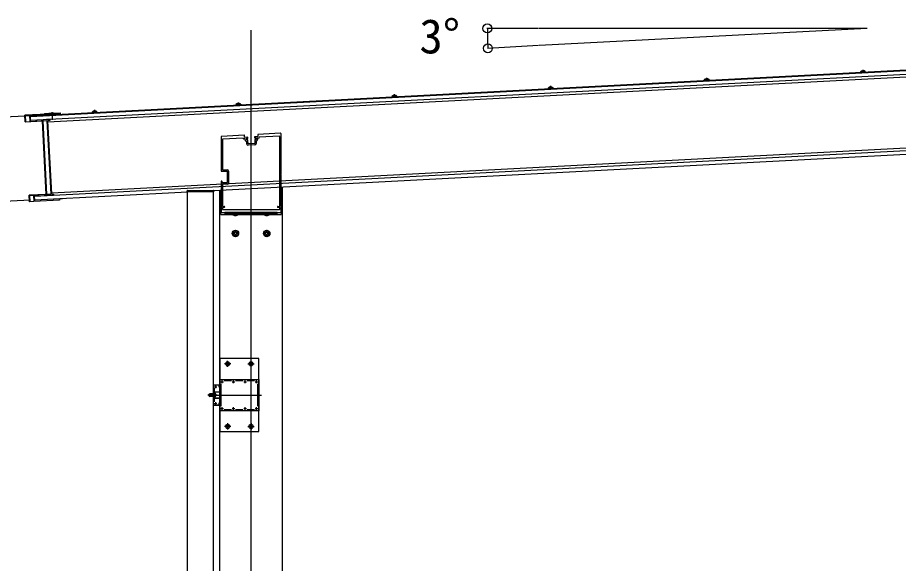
# Model space of a CAD drawing. Units: millimetres, scale not verified. Extents: x -6125 to 6125, y -9097 to 9042.
# Drawn here: x 1840 to 3530, y 5687 to 6733 of the extents above; entities that cross this region are included whole.
import ezdxf
from ezdxf.enums import TextEntityAlignment as Align

# ---------------------------------------------------------------- set-up
doc = ezdxf.new("R2010")
doc.units = ezdxf.units.MM
doc.header["$LTSCALE"] = 50
for name, color, linetype in [('0-3_YKK_11', 7, 'Continuous'), ('0-4_YKK_12', 2, 'Continuous'), ('0-5_YKK_A1', 4, 'Continuous'), ('0-6_YKK_D', 6, 'Continuous')]:
    doc.layers.add(name, color=color, linetype=linetype)
doc.styles.add('ＭＳ ゴシック', font='')
doc.styles.get('ＭＳ ゴシック').set_extended_font_data('MS Gothic')

msp = doc.modelspace()

# ---------------------------------------------------------------- linework, layer by layer
at = {"layer": '0-3_YKK_11'}
for p, q in [((2230.3, 6034.81), (2235.3, 6034.81)), ((2232.8, 6032.31), (2232.8, 6037.31)), ((2236.77, 6037.31), (2250.82, 6037.31)), ((2252.3, 6034.81), (2257.3, 6034.81)), ((2254.8, 6032.31), (2254.8, 6037.31)), ((2258.77, 6037.31), (2272.82, 6037.31)), ((2274.3, 6034.81), (2279.3, 6034.81)), ((2276.8, 6032.31), (2276.8, 6037.31)), ((2280.77, 6037.31), (2294.82, 6037.31)), ((2296.3, 6034.81), (2301.3, 6034.81)), ((2298.8, 6032.31), (2298.8, 6037.31)), ((2217.8, 6025.31), (2222.8, 6025.31)), ((2220.3, 6027.81), (2220.3, 6022.81)), ((2230.8, 5988), (2230.8, 6030.62)), ((2300.8, 6030.62), (2300.8, 5988)), ((2217.8, 5993.31), (2222.8, 5993.31)), ((2220.3, 5995.81), (2220.3, 5990.81)), ((2230.3, 5983.81), (2235.3, 5983.81)), ((2232.8, 5981.31), (2232.8, 5986.31)), ((2252.3, 5983.81), (2257.3, 5983.81)), ((2254.8, 5981.31), (2254.8, 5986.31)), ((2274.3, 5983.81), (2279.3, 5983.81)), ((2276.8, 5981.31), (2276.8, 5986.31)), ((2296.3, 5983.81), (2301.3, 5983.81)), ((2298.8, 5981.31), (2298.8, 5986.31)), ((2250.82, 5981.31), (2236.77, 5981.31)), ((2272.82, 5981.31), (2258.77, 5981.31)), ((2294.82, 5981.31), (2280.77, 5981.31))]:
    msp.add_line(p, q, dxfattribs=at)
msp.add_lwpolyline([(2228.3, 6039.31), (2303.3, 6039.31), (2303.3, 5979.31), (2228.3, 5979.31)], close=True, dxfattribs=at)
for points in [[(2223.11, 5990.41), (2227.3, 5990.41), (2227.3, 5994.31), (2228.3, 5994.31), (2228.3, 5989.31), (2218.3, 5989.31), (2216.3, 5991.31), (2216.3, 6027.31), (2218.3, 6029.31), (2228.3, 6029.31), (2228.3, 6024.31), (2227.3, 6024.31), (2227.3, 6028.21), (2223.11, 6028.21)], [(2217.4, 6022.49), (2217.4, 6015.91), (2228, 6015.91), (2228, 6014.81), (2217.8, 6014.81), (2217.8, 6009.77), (2217.68, 6009.58), (2217.68, 6009.03), (2217.8, 6008.85), (2217.8, 6003.81), (2228, 6003.81), (2228, 6002.71), (2217.4, 6002.71), (2217.4, 5996.12)]]:
    msp.add_lwpolyline(points, dxfattribs=at)
at = {"layer": '0-4_YKK_12'}
for p, q in [((2288.3, 3154.31), (2288.3, 6708.91)), ((2249.3, 6069.31), (2237.3, 6069.31)), ((2243.3, 6063.31), (2243.3, 6075.31)), ((2282.3, 6069.31), (2294.3, 6069.31)), ((2288.3, 6063.31), (2288.3, 6075.31)), ((2223.3, 6009.31), (2205.3, 6009.31)), ((2211.3, 6009.31), (2308.3, 6009.31)), ((2249.3, 5949.31), (2237.3, 5949.31)), ((2243.3, 5955.31), (2243.3, 5943.31)), ((2282.3, 5949.31), (2294.3, 5949.31)), ((2288.3, 5955.31), (2288.3, 5943.31))]:
    msp.add_line(p, q, dxfattribs=at)
at = {"layer": '0-5_YKK_A1'}
for p, q in [((3470.46, 6712.2), (2841.03, 6679.22)), ((3470.46, 6712.2), (2841.03, 6712.2)), ((1865.05, 6543.19), (4073.82, 6658.95)), ((1901.48, 6546.6), (4073.82, 6660.45)), ((1865.42, 6536.2), (4073.82, 6651.94)), ((1898.63, 6532.94), (4073.82, 6646.93)), ((3466.91, 6629.36), (3457.53, 6628.87)), ((3457.53, 6628.87), (3457.58, 6627.86)), ((3457.58, 6627.86), (3466.97, 6628.35)), ((3462.02, 6632.95), (3462.27, 6628.1)), ((3466.91, 6629.36), (3466.97, 6628.35)), ((3167.31, 6613.96), (3157.92, 6613.46)), ((3157.92, 6613.46), (3157.97, 6612.45)), ((3157.97, 6612.45), (3167.36, 6612.95)), ((3162.41, 6617.55), (3162.67, 6612.7)), ((3167.31, 6613.96), (3167.36, 6612.95)), ((2867.72, 6598.25), (2858.33, 6597.76)), ((2858.33, 6597.76), (2858.39, 6596.75)), ((2858.39, 6596.75), (2867.77, 6597.24)), ((2862.83, 6601.85), (2863.08, 6597)), ((2867.72, 6598.25), (2867.77, 6597.24)), ((2568.13, 6582.55), (2558.74, 6582.06)), ((2558.74, 6582.06), (2558.8, 6581.05)), ((2558.8, 6581.05), (2568.18, 6581.54)), ((2563.24, 6586.15), (2563.49, 6581.3)), ((2568.13, 6582.55), (2568.18, 6581.54)), ((2268.54, 6566.85), (2259.16, 6566.36)), ((2259.16, 6566.36), (2259.21, 6565.35)), ((2259.21, 6565.35), (2268.6, 6565.84)), ((2263.65, 6570.45), (2263.9, 6565.6)), ((2268.54, 6566.85), (2268.6, 6565.84)), ((1883.46, 6547.16), (1854.48, 6545.64)), ((1854.48, 6545.64), (1855.01, 6545.51)), ((1855.01, 6545.51), (1862.97, 6545.79)), ((1862.97, 6545.79), (1900.42, 6547.75)), ((1862.97, 6545.79), (1863.6, 6533.9)), ((1865.43, 6535.94), (1865.04, 6543.45)), ((1865.32, 6543.77), (1901.53, 6545.67)), ((1891.94, 6547.46), (1883.46, 6547.16)), ((1891.86, 6549.1), (1900.33, 6549.55)), ((1891.86, 6549.1), (1891.94, 6547.46)), ((1900.42, 6547.75), (1891.94, 6547.46)), ((1895.59, 6545.3), (1901.53, 6545.66)), ((1900.33, 6549.55), (1905.57, 6549.78)), ((1900.33, 6549.55), (1900.42, 6547.75)), ((1901.46, 6547.1), (1901.77, 6547.12)), ((1901.46, 6547.1), (1901.53, 6545.67)), ((1901.53, 6545.67), (1901.53, 6545.66)), ((1911.13, 6548.12), (1901.75, 6547.63)), ((1901.75, 6547.63), (1901.8, 6546.62)), ((1911.19, 6547.11), (1901.8, 6546.62)), ((1906.24, 6551.72), (1907, 6537.24)), ((1911.13, 6548.12), (1911.19, 6547.11)), ((1911.16, 6547.61), (1921.08, 6548.13)), ((1912.46, 6547.68), (1912.48, 6547.18)), ((1921.08, 6548.13), (1921.11, 6547.63)), ((1992.62, 6552.39), (1983.23, 6551.9)), ((1983.23, 6551.9), (1983.29, 6550.89)), ((1983.29, 6550.89), (1992.67, 6551.38)), ((1987.73, 6555.99), (1987.98, 6551.14)), ((1992.62, 6552.39), (1992.67, 6551.38)), ((1855.14, 6533.16), (1888.09, 6534.89)), ((1855.65, 6533.34), (1863.6, 6533.9)), ((1863.6, 6533.9), (1896.55, 6535.63)), ((1901.96, 6537.55), (1865.75, 6535.66)), ((1888.6, 6535.07), (1888.09, 6534.89)), ((1895.47, 6394.08), (1888.09, 6534.89)), ((1888.6, 6535.07), (1896.55, 6535.63)), ((1888.6, 6535.07), (1896, 6393.95)), ((1901.96, 6537.56), (1896.01, 6537.3)), ((1896.55, 6535.63), (1903.96, 6394.23)), ((1905.87, 6394.86), (1898.52, 6535.19)), ((1901.96, 6537.55), (1901.96, 6537.56)), ((1905.75, 6397.12), (4073.82, 6510.75)), ((2275.21, 6507.61), (2231.74, 6505.33)), ((2275.73, 6503.43), (2275.53, 6507.33)), ((2301.09, 6508.67), (2301.3, 6504.77)), ((2344.74, 6511.25), (2301.38, 6508.98)), ((2345.8, 6433.27), (2345.8, 6510.26)), ((1873.06, 6390.4), (4073.82, 6505.74)), ((2216.57, 6401.39), (4073.82, 6498.73)), ((2230.8, 6504.33), (2230.8, 6438.61)), ((2233.3, 6499.23), (2233.3, 6441.11)), ((2273.02, 6501.79), (2233.77, 6499.73)), ((2273.34, 6501.3), (2273.33, 6501.5)), ((2276.38, 6500.66), (2274.18, 6500.55)), ((2281.74, 6503.45), (2276.05, 6503.15)), ((2276.81, 6498.18), (2276.7, 6500.38)), ((2279.29, 6498.61), (2279.17, 6501.01)), ((2279.64, 6495.83), (2279.44, 6495.81)), ((2279.45, 6501.32), (2281.85, 6501.45)), ((2281.3, 6498.42), (2279.61, 6498.33)), ((2280.2, 6490.85), (2279.95, 6495.54)), ((2282.13, 6501.76), (2282.06, 6503.16)), ((2282.68, 6491.28), (2282.36, 6497.47)), ((2295.38, 6491.64), (2282.99, 6490.99)), ((2295.04, 6503.84), (2295.11, 6502.44)), ((2301.02, 6504.46), (2295.32, 6504.16)), ((2295.34, 6498.15), (2295.66, 6491.96)), ((2295.43, 6502.16), (2297.82, 6502.29)), ((2297.98, 6499.29), (2296.28, 6499.2)), ((2297.93, 6496.48), (2298.17, 6491.79)), ((2298.14, 6502), (2298.27, 6499.61)), ((2298.41, 6496.81), (2298.21, 6496.8)), ((2300.66, 6501.63), (2300.78, 6499.44)), ((2303.14, 6502.06), (2300.95, 6501.95)), ((2303.89, 6503.1), (2303.9, 6502.9)), ((2342.77, 6505.44), (2304.17, 6503.42)), ((2343.3, 6371.41), (2343.3, 6504.94)), ((2295.81, 6489.16), (2282.83, 6488.48)), ((2233.6, 6440.81), (2243.3, 6440.81)), ((2231.1, 6438.31), (2242.5, 6438.31)), ((2242.8, 6438.01), (2242.8, 6429.77)), ((2242.8, 6428.85), (2242.8, 6416.61)), ((2245.3, 6438.81), (2245.3, 6415.81)), ((2345.8, 6359.81), (2345.8, 6432.35)), ((2230.8, 6418.81), (2230.8, 6359.81)), ((2232.5, 6419.11), (2231.1, 6419.11)), ((2232.8, 6416.61), (2232.8, 6418.81)), ((2242.5, 6416.31), (2233.1, 6416.31)), ((2233.3, 6413.51), (2233.3, 6371.41)), ((2243.3, 6413.81), (2233.6, 6413.81)), ((2346.1, 6408.18), (2346.1, 6355.31)), ((2348.3, 6408.3), (2348.3, 4624.31)), ((2348.3, 6408.3), (2348.3, 4624.31)), ((1895.47, 6394.08), (1862.52, 6392.35)), ((1863.04, 6392.22), (1862.52, 6392.35)), ((1873.44, 6383.21), (1873.05, 6390.66)), ((1873.33, 6390.98), (1909.54, 6392.88)), ((1873.43, 6383.41), (2166.3, 6398.76)), ((1896, 6393.95), (1895.47, 6394.08)), ((1903.6, 6392.51), (1909.54, 6392.87)), ((1909.54, 6392.88), (1909.54, 6392.87)), ((2165.84, 6399.31), (2165.92, 6400.86)), ((2165.84, 6399.31), (2166.84, 6399.31)), ((2166.3, 4642.31), (2166.3, 6399.31)), ((2166.3, 6399.31), (2216.3, 6399.31)), ((2166.84, 6399.31), (2215.84, 6399.31)), ((2166.92, 6401.81), (2215.76, 6401.81)), ((2215.84, 6399.31), (2216.84, 6399.31)), ((2216.3, 4642.31), (2216.3, 6399.31)), ((2216.76, 6400.86), (2216.84, 6399.31)), ((2228.3, 5051.81), (2228.3, 6402.01)), ((2228.3, 5051.81), (2228.3, 6402.01)), ((2230.5, 6355.31), (2230.5, 6402.12)), ((1920.58, 6382.88), (1871.65, 6380.31)), ((1920.45, 6385.38), (1873.75, 6382.93)), ((1905.38, 6384.89), (1905.37, 6385.09)), ((1905.38, 6384.89), (1905.4, 6384.59)), ((1910.95, 6385.38), (1910.98, 6384.88)), ((1913.77, 6385.53), (1913.8, 6385.03)), ((1914.8, 6385.08), (1914.77, 6385.58)), ((1917.94, 6385.74), (1926.41, 6386.2)), ((1920.45, 6385.38), (1920.58, 6382.88)), ((2230.5, 6355.31), (2252.92, 6355.31)), ((2231.3, 6359.31), (2345.3, 6359.31)), ((2233.3, 6368.81), (2233.3, 6365.61)), ((2233.6, 6371.11), (2236.8, 6371.11)), ((2236.8, 6369.11), (2233.6, 6369.11)), ((2233.6, 6365.31), (2343, 6365.31)), ((2238.3, 6359.31), (2238.3, 6355.31)), ((2338.3, 6359.31), (2238.3, 6359.31)), ((2338.3, 6356.31), (2238.3, 6356.31)), ((2252.4, 6355.8), (2252.4, 6356.31)), ((2252.4, 6356.31), (2264.2, 6356.31)), ((2263.68, 6355.31), (2312.92, 6355.31)), ((2312.4, 6355.8), (2312.4, 6356.31)), ((2312.4, 6356.31), (2324.2, 6356.31)), ((2323.68, 6355.31), (2346.1, 6355.31)), ((2338.3, 6355.31), (2338.3, 6359.31)), ((2339.8, 6371.11), (2343, 6371.11)), ((2343, 6369.11), (2339.8, 6369.11)), ((2343.3, 6365.61), (2343.3, 6368.81)), ((2256.02, 6320.07), (2255.3, 6320.07)), ((2260.58, 6318.55), (2261.3, 6318.55)), ((2316.02, 6320.07), (2315.3, 6320.07)), ((2320.58, 6318.55), (2321.3, 6318.55)), ((2241.95, 6068.86), (2241.05, 6068.86)), ((2244.65, 6069.76), (2245.55, 6069.76)), ((2286.95, 6069.76), (2286.05, 6069.76)), ((2289.65, 6068.86), (2290.55, 6068.86)), ((2207.8, 6011.01), (2209.5, 6011.81)), ((2207.8, 6007.61), (2207.8, 6011.01)), ((2207.8, 6007.61), (2209.5, 6006.81)), ((2209.5, 6006.81), (2209.5, 6011.81)), ((2217.8, 6004.01), (2217.8, 6014.61)), ((2218.31, 6004.01), (2217.8, 6004.01)), ((2241.95, 5949.76), (2241.05, 5949.76)), ((2289.65, 5949.76), (2290.55, 5949.76)), ((2244.65, 5948.86), (2245.55, 5948.86)), ((2286.95, 5948.86), (2286.05, 5948.86))]:
    msp.add_line(p, q, dxfattribs=at)
for points in [[(3459.99, 6630.62), (3461.1, 6628.62), (3462.21, 6628.1)], [(3464.28, 6630.85), (3463.39, 6628.74), (3462.33, 6628.11)], [(3160.38, 6615.22), (3161.49, 6613.21), (3162.61, 6612.7)], [(3164.68, 6615.45), (3163.78, 6613.33), (3162.73, 6612.7)], [(2860.79, 6599.52), (2861.91, 6597.51), (2863.02, 6597)], [(2865.09, 6599.74), (2864.19, 6597.63), (2863.14, 6597)], [(2561.21, 6583.82), (2562.32, 6581.81), (2563.43, 6581.29)], [(2565.5, 6584.04), (2564.6, 6581.93), (2563.55, 6581.3)], [(2261.62, 6568.12), (2262.73, 6566.11), (2263.84, 6565.59)], [(2265.91, 6568.34), (2265.02, 6566.23), (2263.96, 6565.6)], [(1855.01, 6545.51), (1855.65, 6533.34), (1855.14, 6533.16), (1854.48, 6545.64)], [(1904.21, 6549.39), (1905.32, 6547.38), (1906.49, 6546.83)], [(1908.5, 6549.61), (1907.61, 6547.5), (1906.49, 6546.83)], [(1907.22, 6549.85), (1921.81, 6550.49), (1921.96, 6547.68)], [(1985.7, 6553.66), (1986.81, 6551.65), (1987.92, 6551.13)], [(1989.99, 6553.88), (1989.09, 6551.77), (1988.04, 6551.14)], [(1901.96, 6537.55), (1902.06, 6535.71), (1898.8, 6535.51)], [(1863.04, 6392.22), (1863.69, 6379.9), (1863.17, 6379.87), (1862.52, 6392.35)], [(1863.04, 6392.22), (1871.01, 6392.5), (1871.65, 6380.31), (1863.69, 6379.9)], [(1896, 6393.95), (1903.96, 6394.23), (1871.01, 6392.5)], [(1906.18, 6394.58), (1909.44, 6394.72), (1909.54, 6392.88)], [(2252.4, 6355.8), (2264.2, 6355.8), (2264.2, 6356.31)], [(2255.8, 6353.7), (2257.15, 6356.48), (2258.3, 6357.08)], [(2260.8, 6353.7), (2259.44, 6356.48), (2258.3, 6357.08)], [(2312.4, 6355.8), (2324.2, 6355.8), (2324.2, 6356.31)], [(2315.8, 6353.7), (2317.15, 6356.48), (2318.3, 6357.08)], [(2320.8, 6353.7), (2319.44, 6356.48), (2318.3, 6357.08)], [(2259.06, 6321.59), (2259.06, 6322.31), (2257.54, 6322.31), (2257.54, 6321.59)], [(2319.06, 6321.59), (2319.06, 6322.31), (2317.54, 6322.31), (2317.54, 6321.59)], [(2255.3, 6320.07), (2255.3, 6318.55), (2256.02, 6318.55)], [(2257.54, 6317.03), (2257.54, 6316.31), (2259.06, 6316.31), (2259.06, 6317.03)], [(2261.3, 6318.55), (2261.3, 6320.07), (2260.58, 6320.07)], [(2315.3, 6320.07), (2315.3, 6318.55), (2316.02, 6318.55)], [(2317.54, 6317.03), (2317.54, 6316.31), (2319.06, 6316.31), (2319.06, 6317.03)], [(2321.3, 6318.55), (2321.3, 6320.07), (2320.58, 6320.07)], [(2241.05, 6068.86), (2241.05, 6069.76), (2241.95, 6069.76)], [(2242.85, 6070.66), (2242.85, 6071.56), (2243.75, 6071.56), (2243.75, 6070.66)], [(2243.75, 6067.96), (2243.75, 6067.06), (2242.85, 6067.06), (2242.85, 6067.96)], [(2245.55, 6069.76), (2245.55, 6068.86), (2244.65, 6068.86)], [(2286.05, 6069.76), (2286.05, 6068.86), (2286.95, 6068.86)], [(2288.75, 6070.66), (2288.75, 6071.56), (2287.85, 6071.56), (2287.85, 6070.66)], [(2287.85, 6067.96), (2287.85, 6067.06), (2288.75, 6067.06), (2288.75, 6067.96)], [(2290.55, 6068.86), (2290.55, 6069.76), (2289.65, 6069.76)], [(2217.8, 6011.15), (2214.3, 6011.15), (2208.11, 6011.15)], [(2217.8, 6007.46), (2214.3, 6007.46), (2208.11, 6007.46)], [(2217.8, 6011.81), (2214.3, 6011.81), (2209.5, 6011.81)], [(2217.8, 6006.81), (2214.3, 6006.81), (2209.5, 6006.81)], [(2220.36, 6011.71), (2217.79, 6010.45), (2217.18, 6009.31)], [(2220.36, 6006.91), (2217.79, 6008.16), (2217.18, 6009.31)], [(2218.31, 6004.01), (2218.31, 6014.61), (2217.8, 6014.61)], [(2241.05, 5949.76), (2241.05, 5948.86), (2241.95, 5948.86)], [(2243.75, 5950.66), (2243.75, 5951.56), (2242.85, 5951.56), (2242.85, 5950.66)], [(2245.55, 5948.86), (2245.55, 5949.76), (2244.65, 5949.76)], [(2286.05, 5948.86), (2286.05, 5949.76), (2286.95, 5949.76)], [(2287.85, 5950.66), (2287.85, 5951.56), (2288.75, 5951.56), (2288.75, 5950.66)], [(2290.55, 5949.76), (2290.55, 5948.86), (2289.65, 5948.86)], [(2242.85, 5947.96), (2242.85, 5947.06), (2243.75, 5947.06), (2243.75, 5947.96)], [(2288.75, 5947.96), (2288.75, 5947.06), (2287.85, 5947.06), (2287.85, 5947.96)]]:
    msp.add_lwpolyline(points, dxfattribs=at)
for points in [[(2258.3, 6325.08), (2253.3, 6322.2), (2253.3, 6316.42), (2258.3, 6313.54), (2263.3, 6316.42), (2263.3, 6322.2)], [(2318.3, 6325.08), (2313.3, 6322.2), (2313.3, 6316.42), (2318.3, 6313.54), (2323.3, 6316.42), (2323.3, 6322.2)], [(2303.5, 5939.31), (2303.5, 6079.31), (2228.1, 6079.31), (2228.1, 5939.31)]]:
    msp.add_lwpolyline(points, close=True, dxfattribs=at)
for centre, radius in [((2258.3, 6319.31), 6.25), ((2258.3, 6319.31), 5), ((2318.3, 6319.31), 6.25), ((2318.3, 6319.31), 5), ((2243.3, 6069.31), 4), ((2288.3, 6069.31), 4), ((2243.3, 5949.31), 4), ((2288.3, 5949.31), 4)]:
    msp.add_circle(centre, radius, dxfattribs=at)
for centre, radius, start, end in [((3462.46, 6624.56), 6.55, 47.13049, 138.8696), ((3162.85, 6609.16), 6.55, 47.13049, 138.8696), ((2863.27, 6593.46), 6.55, 47.13049, 138.8696), ((2563.68, 6577.75), 6.55, 47.13049, 138.8696), ((2264.09, 6562.05), 6.55, 47.13049, 138.8696), ((1906.68, 6543.32), 6.55, 47.13049, 138.8696), ((1988.17, 6547.59), 6.55, 47.13049, 138.8696), ((2275.23, 6507.31), 0.3, 3, 93), ((2301.39, 6508.68), 0.3, 93, 183), ((2344.8, 6510.26), 1, 0, 93), ((2231.8, 6504.33), 1, 93, 180), ((2233.8, 6499.23), 0.5, 93, 180), ((2273.03, 6501.49), 0.3, 3, 93), ((2274.14, 6501.35), 0.8, 183, 273), ((2276.03, 6503.45), 0.3, 183, 273), ((2276.4, 6500.36), 0.3, 3, 93), ((2279.31, 6498.31), 2.5, 183, 273), ((2279.47, 6501.02), 0.3, 93, 183), ((2279.59, 6498.63), 0.3, 183, 273), ((2279.65, 6495.53), 0.3, 3, 93), ((2282.7, 6490.98), 2.5, 183, 273), ((2281.36, 6497.42), 1, 3, 93), ((2281.76, 6503.15), 0.3, 3, 93), ((2281.83, 6501.75), 0.3, 273, 3), ((2282.98, 6491.29), 0.3, 183, 273), ((2295.34, 6503.86), 0.3, 93, 183), ((2295.41, 6502.46), 0.3, 183, 273), ((2296.34, 6498.2), 1, 93, 183), ((2295.36, 6491.94), 0.3, 273, 3), ((2295.68, 6491.66), 2.5, 273, 3), ((2297.84, 6501.99), 0.3, 3, 93), ((2298.23, 6496.5), 0.3, 93, 183), ((2297.97, 6499.59), 0.3, 273, 3), ((2298.28, 6499.31), 2.5, 273, 3), ((2300.96, 6501.65), 0.3, 93, 183), ((2301, 6504.76), 0.3, 273, 3), ((2303.1, 6502.86), 0.8, 273, 3), ((2304.19, 6503.12), 0.3, 93, 183), ((2342.8, 6504.94), 0.5, 0, 93), ((2233.6, 6441.11), 0.3, 180, 270), ((2243.3, 6438.81), 2, 0, 90), ((2231.1, 6438.61), 0.3, 180, 270), ((2242.5, 6438.01), 0.3, 360, 90), ((2243, 6429.77), 0.2, 180, 246.42182), ((2243, 6428.85), 0.2, 113.57818, 180), ((2242.8, 6429.31), 0.3, 293.57818, 66.42182), ((2345.8, 6432.81), 0.3, 113.57818, 246.42182), ((2345.6, 6433.27), 0.2, 293.57818, 0), ((2345.6, 6432.35), 0.2, 360, 66.42182), ((2231.1, 6418.81), 0.3, 90, 180), ((2232.5, 6418.81), 0.3, 360, 90), ((2233.1, 6416.61), 0.3, 180, 270), ((2233.6, 6413.51), 0.3, 90, 180), ((2242.5, 6416.61), 0.3, 270, 0), ((2243.3, 6415.81), 2, 270, 0), ((2166.92, 6400.81), 1, 90, 177), ((2215.76, 6400.81), 1, 3, 90), ((2231.3, 6359.81), 0.5, 180, 270), ((2233.6, 6371.41), 0.3, 180, 270), ((2233.6, 6368.81), 0.3, 90, 180), ((2233.6, 6365.61), 0.3, 180, 270), ((2236.8, 6370.11), 1, 270, 90), ((2258.3, 6361.54), 8.23, 224.2189, 315.7811), ((2318.3, 6361.54), 8.23, 224.2189, 315.7811), ((2339.8, 6370.11), 1, 90, 270), ((2343, 6371.41), 0.3, 270, 0), ((2343, 6368.81), 0.3, 360, 90), ((2343, 6365.61), 0.3, 270, 0), ((2345.3, 6359.81), 0.5, 270, 0), ((2258.3, 6319.31), 5.58, 153.74848, 206.25152), ((2258.3, 6319.31), 5.58, 93.74848, 146.25152), ((2256.02, 6321.59), 1.52, 270, 0), ((2258.3, 6319.31), 5.58, 33.74848, 86.25152), ((2260.58, 6321.59), 1.52, 180, 270), ((2258.3, 6319.31), 5.58, 333.74848, 26.25152), ((2318.3, 6319.31), 5.58, 153.74848, 206.25152), ((2318.3, 6319.31), 5.58, 93.74848, 146.25152), ((2316.02, 6321.59), 1.52, 270, 0), ((2318.3, 6319.31), 5.58, 33.74848, 86.25152), ((2320.58, 6321.59), 1.52, 180, 270), ((2318.3, 6319.31), 5.58, 333.74848, 26.25152), ((2258.3, 6319.31), 5.58, 213.74848, 266.25152), ((2256.02, 6317.03), 1.52, 0, 90), ((2258.3, 6319.31), 5.58, 273.74848, 326.25152), ((2260.58, 6317.03), 1.52, 90, 180), ((2318.3, 6319.31), 5.58, 213.74848, 266.25152), ((2316.02, 6317.03), 1.52, 0, 90), ((2318.3, 6319.31), 5.58, 273.74848, 326.25152), ((2320.58, 6317.03), 1.52, 90, 180), ((2241.95, 6070.66), 0.9, 270, 0), ((2241.95, 6067.96), 0.9, 0, 90), ((2244.65, 6070.66), 0.9, 180, 270), ((2244.65, 6067.96), 0.9, 90, 180), ((2286.95, 6070.66), 0.9, 270, 0), ((2286.95, 6067.96), 0.9, 0, 90), ((2289.65, 6070.66), 0.9, 180, 270), ((2289.65, 6067.96), 0.9, 90, 180), ((2213.91, 6009.31), 6.88, 309.65098, 50.34902), ((2241.95, 5950.66), 0.9, 270, 0), ((2244.65, 5950.66), 0.9, 180, 270), ((2286.95, 5950.66), 0.9, 270, 0), ((2289.65, 5950.66), 0.9, 180, 270), ((2241.95, 5947.96), 0.9, 0, 90), ((2244.65, 5947.96), 0.9, 90, 180), ((2286.95, 5947.96), 0.9, 0, 90), ((2289.65, 5947.96), 0.9, 90, 180)]:
    msp.add_arc(centre, radius, start, end, dxfattribs=at)
for centre, major_axis, ratio, start_param, end_param in [((1865.34, 6543.47), (0.1, 0.284), 0.987787, 0.3861731, 1.9656195), ((1865.73, 6535.96), (-0.129, 0.272), 0.987787, 1.1759731, 2.7554196), ((1898.81, 6535.21), (0.099, 0.284), 0.98784, 0.3927181, 1.9634383), ((1873.34, 6390.68), (0.1, 0.284), 0.987787, 0.3861731, 1.9656195), ((1906.17, 6394.88), (-0.128, 0.272), 0.98784, 1.1781544, 2.7488745), ((1873.73, 6383.23), (-0.016, 0.3), 0.991386, 1.5707963, 3.1415927)]:
    msp.add_ellipse(centre, major_axis=major_axis, ratio=ratio, start_param=start_param, end_param=end_param, dxfattribs=at)
at = {"layer": '0-6_YKK_D'}
for p, q in [((2840.03, 6712.2), (2740.78, 6712.2)), ((2840.03, 6679.16), (2741.78, 6674.01)), ((1893.81, 6546.2), (1714.79, 6536.82)), ((1864.81, 6382.96), (1723.24, 6375.54))]:
    msp.add_line(p, q, dxfattribs=at)
for centre in [(2741.78, 6712.2), (2742.78, 6674.07)]:
    msp.add_circle(centre, 8.5, dxfattribs=at)
msp.add_arc((3470.46, 6712.2), 728.68, 180, 183, dxfattribs=at)

# ---------------------------------------------------------------- texts
at = {"layer": '0-6_YKK_D', "style": 'ＭＳ ゴシック'}
msp.add_text('3°', height=65.98, dxfattribs=at).set_placement((2611.33, 6644.39), align=Align.BOTTOM_LEFT)

doc.saveas('drawing.dxf')
